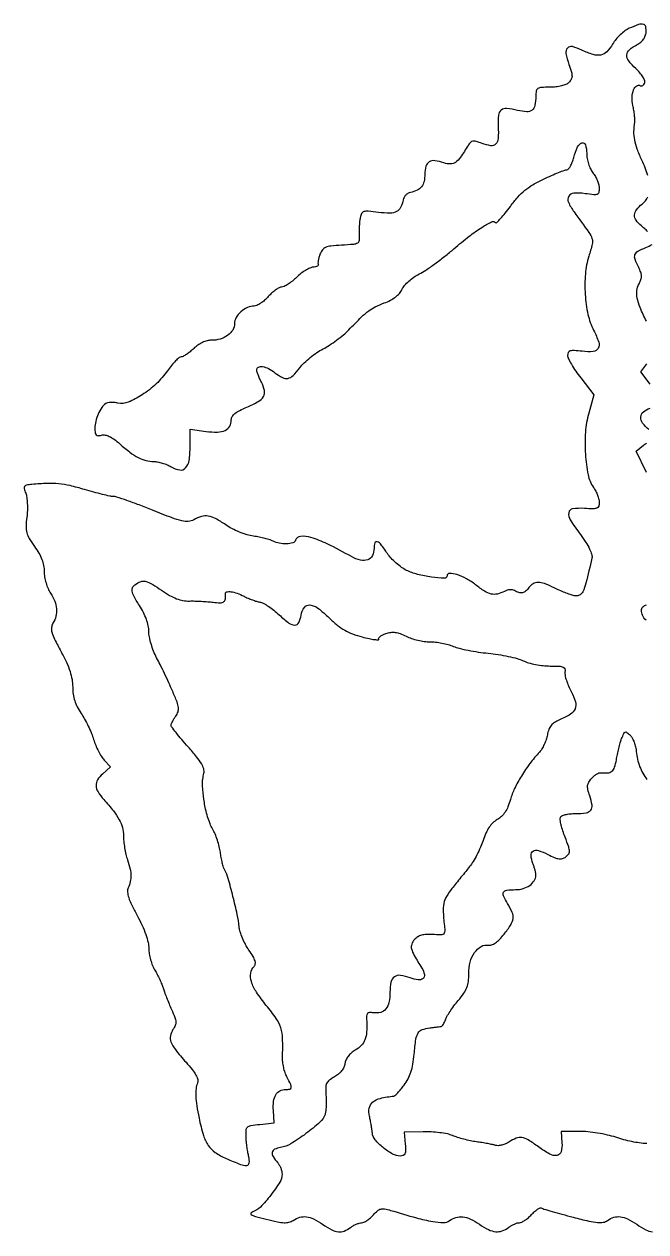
# Model space of a CAD drawing. Extents: x 1 to 393, y 0 to 381.
# Drawn here: x 0.7 to 196.7, y 0.1 to 380.9 of the extents above; entities that cross this region are included whole.
import ezdxf

# ---------------------------------------------------------------- set-up
doc = ezdxf.new("R2010")
doc.units = 0

msp = doc.modelspace()

# ---------------------------------------------------------------- linework, layer by layer
for points in [[(197.329556, 333.135457, 0.030801), (195.418123, 338, -0.020937), (193.96198, 341.501427, -0.041726), (193.165266, 344.393185, -0.047947), (192.922128, 347.098979, -0.039022), (193.166998, 350, 0.054516), (193.210567, 350.816817, 0.013266), (193.099613, 352.164157, 0.013444), (192.888584, 353.711063, 0.013024), (192.59289, 355.260962, -0.061055), (192.349011, 357.88696, -0.08529), (192.815465, 360.193709, -0.147687), (193.802607, 361.457926, -0.300639), (195.008522, 361.494733, 0.172206), (195.348453, 361.421388, 0.11992), (195.718143, 361.563613, 0.090375), (196.06337, 361.909409, 0.059547), (196.326253, 362.407819, 0.190662), (196.31845, 363.158552, 0.045195), (195.732105, 364.291652, 0.039213), (194.754319, 365.587953, 0.026974), (193.461198, 366.898882, -0.045593), (191.272012, 369.289841, -0.178804), (190.697364, 371.171617, -0.202111), (191.509541, 372.826103, -0.059661), (193.895542, 374.445983, 0.052964), (195.037228, 375.199015, 0.063962), (195.91583, 376.134342, 0.067294), (196.496766, 377.218253, 0.068869), (196.763159, 378.408997, 0.080288), (196.631149, 380.105489, 0.286779), (195.887017, 380.833342, 0.138816), (194.388143, 380.743155, 0.018677), (191.419245, 379.580294, 0.057357), (190.084777, 378.806895, 0.030126), (188.616153, 377.569705, 0.029526), (187.246284, 376.103536, 0.039865), (186.20297, 374.619436, -0.059096), (184.363193, 372.204842, -0.152383), (182.45973, 371.166943, -0.12617), (180.061051, 371.297199, -0.034941), (176.523914, 372.689987, 0.046623), (173.497738, 373.800775, 0.279439), (171.955286, 373.346589, 0.237638), (171.484128, 371.662755, 0.036366), (172.42921, 368.200639, -0.012542), (173.212558, 365.789274, -0.074684), (173.396634, 364.482361, -0.127688), (173.136259, 363.515911, -0.067158), (172.377153, 362.52001, -0.095189), (171.46828, 361.90408, -0.038923), (170.050378, 361.421614, -0.034725), (168.319942, 361.105388, -0.027839), (166.428571, 361, 0.012862), (163.729382, 360.930556, 0.126342), (162.651728, 360.593894, 0.210438), (162.138959, 359.847305, 0.045389), (161.984687, 358.25, -0.044605), (161.70381, 355.293489, -0.18275), (160.78531, 353.779727, -0.184574), (159.101797, 353.26105, -0.045632), (156.197197, 353.721977, 0.0368), (152.79545, 354.323476, 0.202317), (151.052262, 353.788445, 0.198581), (150.199881, 352.157913, 0.035352), (150.13328, 348.644976, -0.029045), (150.109447, 344.895709, -0.174084), (149.34516, 343.133114, -0.240992), (147.808226, 342.582563, -0.056788), (145.076078, 343.258256, 0.016966), (143.139426, 343.904287, 0.106772), (142.106887, 343.982193, 0.166584), (141.362286, 343.606237, 0.057954), (140.617821, 342.641668, -0.014765), (138.245681, 338.949445, -0.087477), (136.645427, 337.315893, -0.157717), (135.043529, 336.805714, -0.082914), (132.962639, 337.162869, 0.04981), (130.182255, 337.831179, 0.168641), (128.378103, 337.469617, 0.193815), (127.338777, 336.119312, 0.068383), (127, 333.65383, -0.052919), (126.748805, 331.287102, -0.112088), (125.976401, 329.6237, -0.118936), (124.597535, 328.517602, -0.064034), (122.511484, 327.846125, 0.084661), (121.72372, 327.556387, 0.066105), (120.998673, 327.001327, 0.066105), (120.443613, 326.27628, 0.084661), (120.153875, 325.488516, -0.066446), (119.371335, 323.09689, -0.164893), (118.097553, 321.798319, -0.120514), (116.003327, 321.311682, -0.028194), (112.381464, 321.558077, 0.008719), (109.111492, 321.908845, 0.094341), (107.79542, 321.778523, 0.206702), (107.079739, 321.182422, 0.068057), (106.622525, 319.859412, 0.023663), (106.454154, 318.741699, 0.011732), (106.341343, 317.311827, 0.011617), (106.293561, 315.820861, 0.016685), (106.326012, 314.5, -0.04408), (106.270542, 312.662123, -0.234521), (105.736522, 311.845238, -0.112865), (104.492746, 311.451877, -0.007398), (100.705774, 311.198777, 0.011949), (97.372115, 310.945477, 0.074482), (95.716858, 310.525598, 0.132315), (94.712894, 309.746072, 0.07116), (93.94862, 308.36486, 0.022544), (93.612063, 307.343248, 0.028147), (93.397178, 306.368025, 0.028499), (93.312405, 305.552799, 0.151188), (93.423568, 305.12367, -0.295489), (93.41764, 304.84213, -0.123205), (93.121628, 304.577253, -0.068468), (92.54788, 304.369087, -0.034048), (91.780799, 304.258441, 0.090417), (90.768213, 303.993913, 0.028612), (89.386711, 303.251562, 0.027516), (87.910419, 302.230033, 0.02737), (86.55247, 301.050856, -0.022332), (85.234605, 299.883002, -0.025813), (83.877896, 298.896189, -0.026168), (82.659653, 298.190699, -0.1187), (81.867691, 298, 0.12433), (81.101259, 297.806427, 0.031093), (79.99692, 297.11875, 0.029832), (78.793783, 296.148287, 0.026148), (77.657584, 295, -0.029941), (76.504181, 293.851864, -0.032342), (75.249896, 292.88125, -0.034221), (74.075461, 292.200199, -0.114773), (73.214792, 292, 0.105822), (71.069849, 291.540895, 0.076591), (69.012025, 290.208493, 0.079298), (67.515014, 288.376254, 0.132461), (67, 286.466349, -0.138775), (66.431425, 284.457252, -0.099553), (64.832161, 282.740662, -0.086106), (62.456821, 281.591698, -0.072598), (59.685191, 281.218632, 0.067287), (58.346356, 281.052809, 0.044839), (56.890794, 280.526069, 0.041928), (55.444244, 279.696591, 0.039904), (54.130472, 278.625, -0.02034), (52.992313, 277.620076, -0.024197), (51.838243, 276.771094, -0.024031), (50.812817, 276.159469, -0.123055), (50.174673, 276, 0.179517), (49.531459, 275.761374, 0.021255), (48.400856, 274.701743, 0.023247), (47.125421, 273.273097, 0.017084), (45.843563, 271.5804, -0.050177), (42.295323, 267.487624, -0.044804), (37.873466, 264.007898, -0.047363), (33.498392, 261.716148, -0.149829), (30.240802, 261.420791, 0.030965), (29.110788, 261.585933, 0.032036), (27.981899, 261.60756, 0.033828), (27.008608, 261.497575, 0.104638), (26.399704, 261.248226, 0.094818), (25.136158, 259.982494, 0.04613), (24.030361, 257.973981, 0.044568), (23.258783, 255.661144, 0.058296), (23, 253.44911, 0.028308), (23.07994, 252.038292, 0.165943), (23.393034, 251.376832, 0.216108), (23.991424, 251.141881, 0.051108), (25.07813, 251.31018, -0.109265), (26.233232, 251.354224, -0.066347), (27.539879, 250.932705, -0.048844), (29.048266, 250.024089, -0.022427), (30.82813, 248.571129, 0.018392), (34.053955, 245.894134, 0.044012), (36.673352, 244.222783, 0.057574), (39.06251, 243.309963, 0.062564), (41.529966, 243, -0.048724), (42.753449, 242.88049, -0.025301), (44.243487, 242.50742, -0.024899), (45.748577, 241.965322, -0.03453), (47.03013, 241.32313, 0.092145), (49.728195, 240.338892, 0.251523), (51.590954, 240.97028, 0.154572), (52.694507, 243.287515, 0.034449), (53, 247.716283), (53, 253.187676), (58.029569, 252.495933, 0.036473), (61.652663, 252.264599, 0.106296), (64.085178, 252.810979, 0.162545), (65.483328, 254.126656, 0.124007), (66, 256.177864, -0.143828), (66.294959, 257.18204, -0.080216), (67.153256, 258.138264, -0.052198), (68.647697, 259.10657, -0.019192), (70.933581, 260.161142, 0.028977), (74.512792, 261.898067, 0.134555), (76.13519, 263.494224, 0.186639), (76.43514, 265.388826, 0.066405), (75.492923, 268.013685, -0.013479), (74.921396, 269.195951, -0.015216), (74.438546, 270.360963, -0.014557), (74.088852, 271.370788, -0.076211), (74, 271.95034, -0.300021), (74.536527, 272.764006, -0.143302), (75.83615, 272.921014, -0.07889), (77.726612, 272.29056, -0.046826), (79.727129, 271, 0.04518), (82.102717, 269.456398, 0.172249), (83.825085, 269.205295, 0.15), (85.466507, 270.089605, 0.031823), (87.621629, 272.570577, -0.038243), (88.993544, 274.109608, -0.020839), (90.889673, 275.788219, -0.020654), (92.970867, 277.343101, -0.030698), (94.92252, 278.51025, 0.024722), (96.92962, 279.678241, 0.015071), (99.18349, 281.242139, 0.015092), (101.329045, 282.931249, 0.025743), (103, 284.483482, -0.005261), (107.062515, 288.579739, -0.0328), (109.295622, 290.512539, -0.05044), (111.341203, 291.75845, -0.023113), (114.221851, 292.97655, 0.032312), (116.138773, 293.829007, 0.043577), (117.735995, 294.853091, 0.049046), (118.972266, 296.016988, 0.06774), (119.809333, 297.288356, -0.069079), (120.602125, 298.485521, -0.030263), (121.947886, 299.836756, -0.029233), (123.572906, 301.120147, -0.034583), (125.250877, 302.127988, 0.029726), (127.295737, 303.329347, 0.009691), (130.166173, 305.335529, 0.00962), (133.275344, 307.692356, 0.010701), (136.181121, 310.086972, -0.011928), (140.993599, 314.033092, -0.024644), (144.969347, 316.833601, -0.024748), (148.056708, 318.580492, -0.323313), (149.284262, 318.382405, 0.412422), (149.654836, 318.38127, 0.011484), (150.87989, 319.64831, 0.017193), (152.335192, 321.337337, 0.010141), (153.960935, 323.447119, -0.022226), (156.32161, 326.362171, -0.039437), (158.546467, 328.505845, -0.03944), (161.080199, 330.27349, -0.022233), (164.396732, 332.024832, -0.006331), (166.889923, 333.164423, -0.008584), (169.171373, 334.126044, -0.006111), (171.095655, 334.871318, -0.08956), (171.808299, 335, 0.23065), (172.305282, 335.24214, 0.039312), (172.903756, 336.144796, 0.035961), (173.489098, 337.40446, 0.025023), (173.972313, 338.897177, -0.039436), (175.148176, 342.201686, -0.211759), (176.534705, 343.449395, -0.423394), (177.635085, 342.868638, -0.069656), (178.022236, 340.218615, 0.041813), (178.170097, 338.572007, 0.03371), (178.59344, 336.846032, 0.034513), (179.225218, 335.250024, 0.054523), (180, 334, -0.038982), (180.750248, 332.869422, -0.03044), (181.387624, 331.540084, -0.031269), (181.830081, 330.221322, -0.063029), (181.977764, 329.136456, -0.055793), (181.839786, 327.78927, -0.254646), (181.342932, 327.213814, -0.118333), (180.292755, 327.082594, -0.009397), (177.492556, 327.448845, 0.050148), (173.986436, 327.619514, 0.25039), (172.35613, 326.637237, 0.247712), (172.256264, 324.725572, 0.049306), (174.050144, 321.677814, -0.002745), (178.735294, 315.184448, -0.074591), (179.692018, 313.30395, -0.14097), (179.765567, 311.538291, -0.016726), (178.701596, 307.722298, 0.055364), (177.604198, 302.158724, 0.037199), (177.540852, 295.67346, 0.037563), (178.427037, 289.370679, 0.064433), (180.211436, 284.381316, -0.033446), (181.806786, 280.662896, -0.213045), (181.643782, 278.664646, -0.25465), (180.100928, 277.67379, -0.04614), (176.575266, 277.744406, 0.011452), (174.027058, 277.972663, 0.084601), (172.817714, 277.848433, 0.206013), (172.222938, 277.369909, 0.122342), (172, 276.472424, 0.11465), (172.231701, 275.47523, 0.016932), (173.212913, 273.637714, 0.018347), (174.548087, 271.512889, 0.014853), (176.129064, 269.332709), (180.258128, 263.980675), (178.657203, 258.240337, 0.050619), (177.626242, 252.264063, 0.033293), (177.604488, 245.278698, 0.033024), (178.443579, 238.834022, 0.104081), (180.143535, 234.84563, -0.03297), (180.854171, 233.671868, -0.02737), (181.454663, 232.340678, -0.028231), (181.86989, 231.055892, -0.064124), (182, 230.045548, -0.08362), (181.805188, 228.888828, -0.219424), (181.235586, 228.29634, -0.098548), (180.04922, 228.084589, -0.010931), (177.284783, 228.199918, 0.049146), (173.57707, 228.071366, 0.333265), (172.34743, 226.864025, 0.182043), (172.828086, 224.597503, 0.018273), (176.031352, 219.971666, -0.016341), (177.7542, 217.504127, -0.03116), (178.944271, 215.399067, -0.038531), (179.619271, 213.685351, -0.132147), (179.661279, 212.5, -0.003763), (177.786199, 204.663953, -0.050726), (176.793553, 201.891023, -0.184093), (175.663484, 200.813592, -0.159434), (174.022393, 200.679973, -0.025321), (172.797654, 201.039584, -0.009993), (171.151093, 201.652243, -0.009861), (169.395134, 202.386218, -0.012165), (167.789838, 203.1419, 0.02328), (164.71767, 204.505552, 0.090556), (162.683069, 204.89806, 0.142839), (161.151988, 204.468046, 0.09519), (159.806704, 203.221379, -0.055132), (158.764186, 202.088244, -0.130463), (157.743204, 201.585687, -0.133213), (156.621667, 201.660849, -0.058605), (155.270667, 202.311557, 0.108596), (154.657874, 202.53496, 0.054147), (153.828191, 202.555756, 0.050074), (152.925391, 202.388494, 0.052082), (152.086408, 202.046244, -0.065789), (149.875832, 201.214154, -0.113982), (147.922726, 201.210956, -0.086594), (145.807931, 202.100352, -0.026528), (142.984384, 204.132791, 0.043044), (140.119613, 206.054698, 0.049702), (137.099246, 207.351513, 0.070272), (134.785378, 207.738992, 0.421733), (134, 206.973472, -0.428257), (133.18664, 206.198018, -0.021313), (129.104636, 206.567736, -0.028481), (124.678513, 207.418473, -0.052332), (121.236509, 208.680392, -0.041424), (119.646563, 209.630809, -0.025263), (117.933777, 210.993615, -0.025231), (116.362139, 212.52694, -0.040341), (115.203117, 214, 0.016711), (113.231025, 216.765725, 0.138469), (112.008772, 217.681003, 0.431724), (111.264871, 217.323923, 0.077194), (111, 215.618517, -0.114713), (110.464143, 213.313607, -0.192348), (109.008121, 212.000359, -0.150929), (106.739202, 211.877179, -0.065955), (103.907383, 212.998661, 0.012349), (96.255226, 217.022427, 0.04386), (91.096425, 219.03367, 0.08728), (87.820411, 219.395351, 0.305201), (86.220876, 218.162627, -0.246731), (85.372887, 217.348142, -0.061846), (83.415956, 217.036519, -0.056707), (81.122518, 217.217877, -0.074938), (79.150513, 217.919448, 0.048599), (78.199919, 218.314954, 0.013114), (76.62521, 218.752342, 0.01315), (74.802154, 219.156958, 0.013279), (72.966255, 219.463694, -0.04022), (70.941991, 219.915057, -0.022207), (68.554742, 220.770789, -0.021977), (66.189572, 221.862798, -0.032006), (64.220764, 223.044247, 0.025847), (61.050354, 225.000225, 0.086413), (58.74614, 225.786154, 0.109629), (56.625536, 225.654348, 0.056546), (54.157955, 224.63012, -0.108043), (52.441698, 224.11581, -0.07604), (50.425488, 224.269105, -0.034332), (47.340349, 225.210994, -0.004855), (41.157955, 227.642105, 0.005149), (36.947071, 229.295102, 0.007004), (33.112993, 230.693633, 0.004836), (29.882603, 231.786014, 0.075923), (28.737342, 231.97655, -0.050104), (27.670627, 232.098066, -0.006067), (25.366495, 232.627091, -0.007158), (22.637611, 233.330105, -0.00584), (19.737342, 234.158228, 0.014633), (15.14699, 235.382049, 0.033793), (11.626881, 235.96357, 0.033115), (8.017681, 236.071713, 0.013541), (3.119801, 235.761111, 0.021737), (1.447772, 235.535918, 0.198872), (0.842752, 235.148149, 0.220046), (0.722967, 234.470761, 0.026929), (1.197353, 233, -0.059942), (1.524463, 231.69783, -0.020497), (1.690777, 229.754664, -0.020038), (1.7002, 227.574666, -0.021826), (1.532169, 225.462688, 0.021462), (1.293096, 222.48522, 0.073524), (1.504835, 220.56067, 0.072384), (2.266363, 218.763898, 0.020382), (3.954617, 216.221346, -0.026113), (5.323005, 214.108386, -0.039137), (6.267193, 212.124719, -0.043658), (6.818614, 210.19805, -0.04747), (7.006589, 208.258659, 0.043326), (7.153458, 206.60065, 0.027973), (7.594872, 204.722856, 0.028079), (8.238037, 202.921591, 0.046498), (9, 201.5, -0.051032), (10.327633, 198.968308, -0.075), (10.902621, 196.526749, -0.082507), (10.709034, 194.201841, -0.077789), (9.7756, 192.012286, 0.114106), (9.314075, 190.669322, 0.095015), (9.44354, 189.161877, 0.04684), (10.274696, 187.010969, 0.008218), (12.2756, 183.15624, -0.014943), (14.011939, 179.698249, -0.029237), (15.146358, 176.83314, -0.035795), (15.785969, 174.296361, -0.043885), (16, 171.86252, 0.034824), (16.155892, 169.626931, 0.042451), (16.621877, 167.5824, 0.041391), (17.438641, 165.604838, 0.030619), (18.647012, 163.56884, -0.023053), (19.755554, 161.763795, -0.014203), (20.89861, 159.547921, -0.014234), (21.906162, 157.287947, -0.024649), (22.594946, 155.350779, 0.024984), (23.241382, 153.536558, 0.020218), (24.10817, 151.659855, 0.020669), (25.051212, 149.991363, 0.0486), (25.919521, 148.856009), (27.943176, 146.683871), (25.364235, 144.467853, 0.0781), (23.818744, 142.651707, 0.151257), (23.353488, 140.821491, 0.125994), (23.979202, 138.812759, 0.046549), (25.777154, 136.426285, -0.015892), (28.850472, 132.828323, -0.044223), (30.688821, 130.063284, -0.060962), (31.66712, 127.589453, -0.06379), (32, 124.990868, 0.026451), (32.09061, 123.279278, 0.01477), (32.372146, 121.211411, 0.014702), (32.781327, 119.131574, 0.023071), (33.266881, 117.375727, -0.01913), (34.086887, 114.498869, -0.05425), (34.359103, 112.433155, -0.06625), (34.157375, 110.601265, -0.040861), (33.4668, 108.542673, 0.128043), (33.270724, 107.250924, 0.052956), (33.641799, 105.508855, 0.034579), (34.595871, 103.153164, 0.011354), (36.313453, 99.826852, -0.016327), (37.877431, 96.722668, -0.02354), (39.037737, 93.875523, -0.027055), (39.769005, 91.387039, -0.057994), (40, 89.402213, 0.041801), (40.136573, 87.771459, 0.026017), (40.554006, 85.897075, 0.026029), (41.163186, 84.078311, 0.042211), (41.885979, 82.618034, -0.015396), (42.661811, 81.241379, -0.01154), (43.433322, 79.681547, -0.011694), (44.091826, 78.178238, -0.026057), (44.505132, 77, 0.016241), (44.916398, 75.74955, 0.005673), (45.586447, 73.977879, 0.005626), (46.368431, 72.043518, 0.006541), (47.156643, 70.222568, -0.013434), (48.1966, 67.726187, -0.074208), (48.513036, 66.309205, -0.115905), (48.329882, 65.168572, -0.055311), (47.612929, 63.857766, 0.10538), (46.776578, 61.885265, 0.143902), (46.958295, 59.974158, 0.073737), (48.357098, 57.574974, 0.013088), (51.72133, 53.590798, -0.014824), (53.661712, 51.276602, -0.039249), (54.862025, 49.482577, -0.058125), (55.441829, 48.092185, -0.178422), (55.367422, 47.090798, 0.078588), (54.8701, 45.296929, 0.038431), (54.782645, 42.919277, 0.029425), (55.084148, 39.880372, 0.013841), (55.811941, 36, 0.019626), (57.224778, 30.520181, 0.075038), (58.726988, 27.340612, 0.096389), (60.890578, 25.168147, 0.045236), (64.375496, 23.242319, 0.010549), (68.897207, 21.365948, 0.111249), (70.862338, 21.067623, 0.361392), (71.656386, 21.829165, 0.091779), (71.521075, 23.75, -0.019277), (71.236761, 25.053047, -0.009626), (70.972785, 26.720312, -0.009541), (70.765407, 28.459287, -0.013875), (70.654497, 30, -0.02646), (70.673672, 32.180331, -0.193635), (71.113564, 33.104535, -0.14614), (72.140574, 33.605456, -0.013229), (75, 34), (79.5, 34.5), (79.261242, 38.411082, -0.045066), (79.345068, 41.290939, -0.103089), (80.034579, 43.339846, -0.140913), (81.312643, 44.556385, -0.120771), (83.122445, 45, 0.050605), (84.455275, 45.135243, 0.328463), (84.880553, 45.606815, 0.135848), (84.720868, 46.531859, 0.009067), (83.516913, 48.967294, -0.04055), (82.956425, 50.307168, -0.024345), (82.502099, 51.971684, -0.024286), (82.209747, 53.682863, -0.038509), (82.144862, 55.167634, 0.01519), (82.162206, 61.08586, 0.069108), (81.596158, 64.47598, 0.076566), (80.153546, 67.415195, 0.021156), (77.025393, 71.518051, -0.026782), (73.934224, 75.668385, -0.070362), (72.336368, 79.009226, -0.112153), (72.117025, 81.669811, -0.162478), (73.162198, 83.762198, 0.160808), (73.555669, 84.543537, 0.112826), (73.479238, 85.533208, 0.060461), (72.866916, 86.89502, 0.015672), (71.557633, 88.916836, -0.0293), (70.474201, 90.694191, -0.023004), (69.506979, 92.733608, -0.02353), (68.782511, 94.719555, -0.05158), (68.461925, 96.303698, 0.029134), (67.861305, 100.1512, 0.008889), (66.512388, 105.889366, 0.007485), (64.99696, 111.503801, 0.053248), (63.940058, 114.112003, -0.048545), (63.564312, 115.014833, -0.014223), (63.164642, 116.465024, -0.014143), (62.805642, 118.131404, -0.014731), (62.546952, 119.792978, 0.030205), (62.212534, 121.576221, 0.018911), (61.618199, 123.615504, 0.018966), (60.877672, 125.586881, 0.032545), (60.094908, 127.157601, -0.038225), (59.30253, 128.793856, -0.018576), (58.533125, 130.98692, -0.018305), (57.897615, 133.341103, -0.02512), (57.511829, 135.5, -0.003023), (57.022989, 139.535297, -0.024302), (56.899864, 141.400576, -0.042056), (56.996697, 142.84924, -0.019603), (57.352492, 144.699159, 0.132773), (57.30452, 146.077525, 0.059298), (56.562963, 147.750423, 0.03701), (55.044665, 149.924195, 0.011214), (52.432791, 152.986959, -0.005631), (50.350844, 155.373818, -0.008486), (48.595882, 157.504347, -0.004162), (47.162666, 159.33682, -0.165337), (47, 159.815294, -0.103291), (47.085656, 160.225506, -0.016881), (47.437381, 160.962152, -0.017969), (47.918892, 161.812659, -0.014982), (48.488957, 162.680772, 0.070356), (49.202292, 164.083222, 0.115575), (49.334489, 165.401832, 0.060901), (48.876128, 167.183089, 0.008827), (47.444964, 170.653278, 0.005218), (46.296291, 173.23064, 0.003522), (44.934616, 176.147693, 0.003548), (43.577896, 178.950052, 0.007048), (42.456007, 181.14738, -0.027211), (41.515683, 183.188244, -0.021716), (40.721452, 185.47766, -0.022214), (40.171551, 187.667026, -0.050457), (40, 189.362651, 0.053646), (39.805957, 191.165993, 0.032779), (39.213996, 193.225266, 0.029875), (38.275272, 195.413879, 0.025071), (37.031391, 197.611554, -0.016145), (35.131179, 200.833337, -0.123479), (34.69149, 202.520875, -0.213338), (35.229543, 203.754765, -0.062035), (36.963816, 204.980635, -0.1222), (38.144343, 205.279813, -0.088561), (39.486213, 205.047187, -0.050712), (41.259218, 204.191493, -0.01289), (43.940158, 202.447393, 0.019228), (46.552407, 200.794713, 0.038831), (48.746158, 199.74037, 0.047476), (50.754878, 199.1725, 0.051333), (52.782036, 199.013945, -0.012041), (54.476801, 199.014689, -0.007006), (56.509411, 198.938115, -0.007001), (58.544904, 198.804253, -0.011737), (60.25, 198.627754, 0.027959), (62.501532, 198.46827, 0.153827), (63.653453, 198.812582, 0.222474), (64.163613, 199.668956, 0.064101), (64.118421, 201.25, -0.386977), (64.51783, 201.857167, -0.09455), (65.82354, 201.938148, -0.054868), (67.790608, 201.464635, -0.032861), (69.996422, 200.50185, 0.017669), (71.258005, 199.904968, 0.014197), (72.653435, 199.350546, 0.014434), (73.973573, 198.911704, 0.03517), (74.973302, 198.686304, -0.08734), (76.034344, 198.327984, -0.020848), (77.636175, 197.364297, -0.020803), (79.409044, 196.085477, -0.019242), (81.117864, 194.631562, 0.023588), (84.179217, 192.072382, 0.161438), (86.014038, 191.445944, 0.288975), (87.239942, 192.203857, 0.070476), (88.007705, 194.570287, -0.11408), (89.028657, 196.983832, -0.267263), (90.754373, 197.756801, -0.138227), (93.295109, 196.75401, -0.03069), (96.868113, 193.670516, 0.022712), (99.41335, 191.402183, 0.039624), (101.739263, 189.799604, 0.041178), (104.224735, 188.624035, 0.026917), (107.250412, 187.66927, 0.010575), (109.422377, 187.159127, 0.021095), (111.162815, 186.865094, 0.025286), (112.360104, 186.77559, 0.595503), (112.494182, 187.009414, -0.296409), (112.502903, 187.392801, -0.076671), (112.946008, 187.866437, -0.053015), (113.723793, 188.353764, -0.030752), (114.743769, 188.775779, -0.04998), (116.262154, 189.132806, -0.066299), (117.679846, 189.130904, -0.056666), (119.209067, 188.745382, -0.026148), (121.091585, 187.921682, 0.035783), (122.750817, 187.233427, 0.022329), (124.776239, 186.657545, 0.022372), (126.834316, 186.26679, 0.037397), (128.591585, 186.146871, -0.030603), (130.342467, 186.05124, -0.018919), (132.380028, 185.735817, -0.018954), (134.376829, 185.269708, -0.032099), (136, 184.711189, 0.038013), (137.845277, 184.100526, 0.012133), (140.669618, 183.470926, 0.01203), (143.860567, 182.919867, 0.013144), (146.981677, 182.54143, -0.01534), (150.104136, 182.148908, -0.013934), (153.299118, 181.555635, -0.014106), (156.126811, 180.864624, -0.042872), (157.981677, 180.180013, 0.041187), (159.686122, 179.544397, 0.020354), (161.935243, 179.008489, 0.020048), (164.328242, 178.639181, 0.027595), (166.5, 178.513394, -0.010457), (169.314064, 178.446994, -0.085013), (170.568558, 178.174197, -0.22088), (171.105523, 177.60043, -0.122573), (171.177426, 176.624859, 0.095621), (171.197701, 175.626397, 0.023908), (171.616945, 174.042597, 0.023545), (172.280798, 172.24442, 0.021755), (173.126638, 170.467358, -0.047185), (174.473939, 167.221559, -0.174001), (174.374699, 165.037406, -0.159545), (172.891148, 163.298714, -0.038071), (169.460749, 161.548047, 0.042598), (167.873671, 160.71993, 0.081771), (166.806041, 159.765932, 0.081451), (166.098049, 158.517338, 0.041984), (165.618699, 156.781025, -0.034837), (165.238787, 155.324156, -0.026165), (164.628601, 153.783291, -0.026709), (163.897345, 152.388164, -0.053511), (163.151914, 151.393436, 0.025802), (160.128561, 147.792541, 0.024354), (157.429336, 143.831325, 0.025532), (155.289455, 139.899279, 0.043614), (153.973006, 136.403587, -0.027615), (153.208305, 134.157932, -0.049529), (152.305524, 132.433974, -0.058202), (151.201456, 131.116912, -0.060071), (149.834418, 130.105718, 0.063323), (148.469527, 129.082364, 0.051437), (147.293197, 127.680612, 0.043479), (146.268697, 125.842566, 0.025722), (145.359674, 123.5, -0.023056), (144.537939, 121.348448, -0.016382), (143.42926, 119.015876, -0.016586), (142.221607, 116.854988, -0.03346), (141.104899, 115.256173, -0.000591), (139.895498, 113.753771, -0.000316), (138.398626, 111.901146, -0.000315), (136.868881, 110.012718, -0.000493), (135.55, 108.389965, 0.040568), (133.818044, 105.871131, 0.083924), (132.993084, 103.637589, 0.061089), (132.811787, 100.823084, 0.013781), (133.220883, 96.036523, -0.046881), (133.247939, 94.622167, -0.247135), (132.849535, 93.98547, -0.137278), (131.911585, 93.741714, -0.01233), (129.46044, 93.847798, 0.027512), (127.486207, 93.87327, 0.056833), (125.963659, 93.634351, 0.070439), (124.755014, 93.109268, 0.071308), (123.745292, 92.271044, 0.100439), (122.872483, 90.799528, 0.147479), (122.809298, 89.306742, 0.068535), (123.651733, 87.242051, 0.009527), (126.047602, 83.274959, -0.085351), (126.874653, 81.274727, -0.280424), (126.437139, 79.976364, -0.211575), (124.893683, 79.529246, -0.056533), (122.35572, 80.171832, 0.053152), (119.310473, 80.964743, 0.194004), (117.406387, 80.509406, 0.189805), (116.324776, 78.85011, 0.050675), (116, 75.65383, -0.047241), (115.697942, 72.463972, -0.122294), (114.736918, 70.380631, -0.160023), (113.105505, 69.316769, -0.100192), (110.809626, 69.17704, 0.045883), (109.559118, 69.236144, 0.216529), (108.934795, 68.918265, 0.160863), (108.655246, 68.16273, 0.023334), (108.673988, 66.5, -0.031069), (108.659744, 63.097581, -0.078185), (108.114626, 60.686553, -0.096997), (106.948963, 58.875125, -0.068117), (105.042666, 57.366132, 0.045886), (103.823584, 56.486081, 0.049901), (102.822812, 55.420619, 0.053999), (102.122841, 54.269887, 0.07999), (101.798375, 53.137065, -0.07936), (101.471629, 51.990863, -0.058836), (100.777914, 50.868541, -0.05361), (99.766743, 49.842878, -0.044745), (98.5, 48.983735, 0.035135), (96.839509, 47.903469, 0.123428), (96.045583, 46.918002, 0.106146), (95.747062, 45.589619, 0.022495), (95.831606, 43.204436, -0.016545), (95.913003, 41.485816, -0.015424), (95.883756, 39.724753, -0.015615), (95.760589, 38.162548, -0.049396), (95.54348, 37.136993, -0.134623), (93.948509, 34.675618, -0.022253), (89.522829, 31.069633, -0.023944), (84.743556, 27.860541, -0.09976), (81.494394, 26.694447, 0.071029), (79.646032, 26.14784, 0.242577), (78.895268, 25.191373, 0.188712), (79.149398, 23.822126, 0.044128), (80.578755, 21.921259, -0.053502), (81.123039, 21.168523, -0.035946), (81.582509, 20.210708, -0.036141), (81.896602, 19.206616, -0.057794), (82, 18.315062, -0.139944), (81.267327, 15.748592, -0.026025), (78.436952, 11.683405, -0.026708), (75.182657, 7.92506, -0.124745), (72.768704, 6.42659, 0.160047), (72.155113, 5.984141, 0.450497), (72.255723, 5.529696, 0.058956), (73.608105, 4.975986, 0.005815), (77.01125, 4.073567, 0.009639), (80.519478, 3.258435, 0.041742), (82.638884, 2.990863, 0.071336), (84.151767, 3.143091, 0.083711), (85.472506, 3.716731, -0.072303), (87.606922, 4.701897, -0.10488), (89.669069, 4.865308, -0.083974), (91.945406, 4.167454, -0.032967), (94.785188, 2.5, 0.028104), (97.643169, 0.784306, 0.092108), (99.738531, 0.134386, 0.122126), (101.584413, 0.368177, 0.069744), (103.55887, 1.468197, -0.03302), (104.417312, 2.032518, -0.027945), (105.390882, 2.514453, -0.028891), (106.330816, 2.853314, -0.067098), (107.069665, 2.968197, 0.107259), (107.818559, 3.146677, 0.035725), (108.802888, 3.709066, 0.033648), (109.836258, 4.507388, 0.032525), (110.76579, 5.445645, -0.03208), (112.065433, 6.759823, -0.117251), (113.090457, 7.311023, -0.111443), (114.283084, 7.356338, -0.02758), (116.196126, 6.889929, 0.006256), (124.350388, 4.529465, 0.024), (129.503485, 3.370257, 0.037228), (132.91874, 3.031527, 0.170148), (134.787968, 3.635717, -0.089968), (136.799122, 4.657933, -0.103035), (138.944418, 4.841688, -0.081739), (141.363593, 4.13814, -0.037697), (144.214812, 2.5, 0.033585), (147.083376, 0.820407, 0.08974), (149.349745, 0.159967, 0.113682), (151.373162, 0.407717, 0.074973), (153.44113, 1.531803, -0.031521), (154.290395, 2.093741, -0.028084), (155.236286, 2.568717, -0.029152), (156.136763, 2.898359, -0.073289), (156.826459, 3, 0.116164), (157.53946, 3.167915, 0.032005), (158.542344, 3.750909, 0.030514), (159.626678, 4.577908, 0.02771), (160.639746, 5.556287, -0.026365), (161.608916, 6.497319, -0.038578), (162.561675, 7.207923, -0.043725), (163.377178, 7.628676, -0.240085), (163.855679, 7.589195, 0.065704), (164.493095, 7.302741, 0.002273), (167.111419, 6.531114, 0.004215), (170.221983, 5.658127, 0.002928), (173.749861, 4.722177, 0.006199), (178.714548, 3.50159, 0.033431), (181.456343, 3.053949, 0.065845), (183.239913, 3.119077, 0.116364), (184.589728, 3.689269, -0.083099), (186.589274, 4.693811, -0.1075), (188.629601, 4.868807, -0.083542), (190.936094, 4.167148, -0.033722), (193.785188, 2.5, 0.028104), (196.643169, 0.784306, 0.092108), (198.738531, 0.134386, 0.122126)], [(197.242194, 315.512117, 0.009997), (196.211815, 316.488449, 0.013975), (195.25, 317.316044, -0.067734), (193.616604, 319.059023, -0.165), (193.118439, 320.724516, -0.157792), (193.729117, 322.400509, -0.060538), (195.5, 324.17866, 0.118416), (197.302309, 326.460384, 0.110126)], [(196.866661, 287.261366, -0.016607), (194.868968, 291.520942, -0.052425), (193.936586, 294.529036, -0.079465), (193.848176, 296.903494, -0.092769), (194.527897, 299.052127, 0.038686), (195.128246, 300.418202, 0.090297), (195.301833, 301.517424, 0.083718), (195.081768, 302.658443, 0.029928), (194.407496, 304.178883, -0.028838), (193.258928, 306.753683, -0.176709), (193.241582, 308.184323, -0.18082), (194.148787, 309.271382, -0.030456), (196.622362, 310.486679, 0.013115), (198.703908, 311.421259, 0.13023)], [(198.005049, 267.384057), (195.065738, 271.268113), (197.032869, 273.768915, 0.094258)], [(197.634859, 253.07258, -0.066083), (195.656835, 255.103086, -0.175302), (195.079833, 257.013937, -0.206097), (195.886591, 258.640944, -0.092396), (198, 259.850155, 0.07013)], [(196.832962, 239.543258), (193.665923, 246.311063), (195.881829, 248.105394, -0.047434), (196.855538, 248.751525, -0.045563)], [(196.733573, 193.015551, -0.134919), (195.635856, 194.506561, -0.084454), (195.321016, 196.076651, -0.201653), (195.74116, 197.164464, -0.155641), (196.928539, 197.806127, -0.046694)], [(196.993564, 27.930558, -0.038555), (192.261052, 28.543359, -0.028708), (187.173997, 29.914301, 0.024733), (184.58223, 30.634906, 0.01518), (181.469541, 31.237976, 0.015208), (178.345314, 31.648348, 0.026106), (175.722313, 31.774324), (169.944626, 31.75), (170.222313, 28.160373, -0.085403), (169.963076, 25.386557, -0.293625), (168.684374, 24.228286, -0.168734), (166.390068, 24.62093, -0.032582), (162.788788, 26.923939, 0.019782), (159.618486, 29.067537, 0.099165), (157.62078, 29.813322, 0.135716), (155.811271, 29.61316, 0.050063), (153.51378, 28.417072, -0.044184), (152.456476, 27.850767, -0.039831), (151.279138, 27.455638, -0.042093), (150.161246, 27.275181, -0.091213), (149.298963, 27.366939, 0.020268), (148.332226, 27.611119, 0.005485), (146.782991, 27.918569, 0.005543), (145.015333, 28.229015, 0.005725), (143.260156, 28.49665, -0.017106), (141.398951, 28.823954, -0.011671), (139.308095, 29.317101, -0.011774), (137.311834, 29.887926, -0.023153), (135.760156, 30.45145, 0.048127), (134.095783, 30.963524, 0.018263), (131.696062, 31.365022, 0.017889), (129.038135, 31.614206, 0.020875), (126.503033, 31.654667), (120.506066, 31.5), (120.829651, 27.75, -0.017177), (120.934131, 25.731912, -0.103193), (120.738478, 24.705074, -0.200134), (120.214421, 24.184767, -0.096992), (119.270897, 24, -0.127621), (116.852638, 24.627463, -0.044894), (113.865075, 26.660278, -0.044435), (111.329005, 29.149154, -0.155865), (110.455462, 31.234221, 0.014212), (110.329261, 32.318051, 0.006406), (110.10519, 33.732131, 0.006336), (109.830337, 35.220308, 0.008597), (109.542151, 36.556013, -0.10194), (109.473481, 39.14517, -0.176874), (110.541891, 40.982152, -0.115365), (112.97363, 42.1996, -0.032151), (117.199109, 42.92569, 0.166026), (117.591359, 43.107937, 0.011915), (118.449723, 43.970478, 0.015707), (119.436884, 45.078602, 0.011179), (120.474793, 46.378064, 0.041512), (121.718024, 48.323549, 0.042937), (122.60663, 50.426293, 0.036494), (123.222695, 52.932325, 0.018953), (123.641133, 56.128064, -0.01156), (124.189392, 60.857368, -0.100216), (124.8893, 62.846748, -0.176802), (126.1563, 63.87709, -0.054276), (128.598249, 64.434228, 0.001075), (129.759314, 64.571894, 0.001301), (130.848128, 64.706244, 0.001101), (131.764117, 64.823739, 0.008933), (132.182612, 64.88598, 0.174903), (132.486733, 65.056816, 0.038278), (132.849074, 65.547396, 0.035478), (133.202501, 66.21205, 0.027622), (133.492857, 66.977495, -0.056527), (133.949039, 67.998282, -0.013608), (134.935536, 69.57032, -0.0138), (136.174263, 71.323087, -0.013295), (137.522748, 73.027228, 0.022354), (139.289957, 75.345609, 0.059546), (140.263127, 77.180487, 0.065525), (140.725492, 79.087745, 0.031771), (140.834687, 81.599228, -0.071561), (141.273319, 85.152948, -0.086712), (142.697823, 88.189202, -0.108097), (144.768375, 90.094164, -0.181625), (147.06848, 90.486812, 0.139009), (148.066581, 90.572856, 0.06365), (149.230211, 91.192584, 0.047387), (150.534759, 92.316611, 0.023764), (151.966549, 93.957764, 0.02398), (154.112932, 96.952232, 0.115715), (154.813762, 98.911345, 0.131388), (154.524777, 100.84779, 0.03455), (153.068429, 103.6555, -0.027728), (151.782939, 106.05328, -0.245636), (151.835264, 107.213864, -0.239009), (152.822744, 107.853506, -0.026401), (155.595238, 108, 0.072798), (157.975288, 108.34837, 0.080789), (160.063922, 109.362206, 0.093255), (161.495665, 110.833744, 0.147486), (162, 112.506329, 0.04442), (161.938921, 113.192494, 0.015065), (161.732119, 114.173862, 0.014846), (161.437164, 115.25004, 0.016532), (161.088064, 116.268374, -0.063475), (160.472771, 118.820889, -0.289681), (161.112284, 120.130821, -0.218144), (162.797624, 120.339417, -0.041356), (165.735394, 119.134992, 0.016108), (167.907112, 118.113834, 0.067), (169.297488, 117.723768, 0.108282), (170.382115, 117.806368, 0.085115), (171.440317, 118.3327, 0.078009), (172.322547, 119.217894, 0.167843), (172.599399, 120.127577, 0.075651), (172.340873, 121.485239, 0.007879), (171.209694, 124.537237, -0.014992), (170.503518, 126.529036, -0.018994), (169.977549, 128.409376, -0.017297), (169.657031, 129.989127, -0.127207), (169.723756, 130.75, -0.197745), (170.179478, 131.258232, -0.048697), (171.253783, 131.652877, -0.039902), (172.735271, 131.91477, -0.023807), (174.524316, 132, 0.032746), (177.816087, 132.215816, 0.194137), (179.288347, 133.047942, 0.211647), (179.698689, 134.617494, 0.039358), (178.972855, 137.58225, -0.021228), (178.406573, 139.579151, -0.085457), (178.326568, 140.839824, -0.11), (178.680219, 141.885109, -0.047587), (179.562921, 143.069527, -0.031223), (180.316491, 143.804355, -0.035535), (181.125349, 144.405757, -0.038216), (181.873973, 144.806899, -0.133305), (182.411166, 144.888344, 0.044808), (184.652085, 144.832252, 0.156311), (185.982, 145.355194, 0.145694), (186.814595, 146.580883, 0.037211), (187.374621, 148.941291, -0.012465), (187.691736, 150.650072, -0.009161), (188.124835, 152.527322, -0.009269), (188.600379, 154.28937, -0.020298), (189.043525, 155.61448, -0.014595), (189.716233, 157.239412, -0.193343), (190.174267, 157.681007, -0.270953), (190.719649, 157.601899, -0.028045), (191.726438, 156.702134, -0.07407), (192.378294, 155.822092, -0.033009), (192.97282, 154.503781, -0.031762), (193.428505, 152.999659, -0.037207), (193.6605, 151.527323, 0.070356), (194.720584, 146.839274, 0.075879), (197.025235, 142.760691, 0.086361)]]:
    msp.add_lwpolyline(points, format="xyb")

doc.saveas('drawing.dxf')
